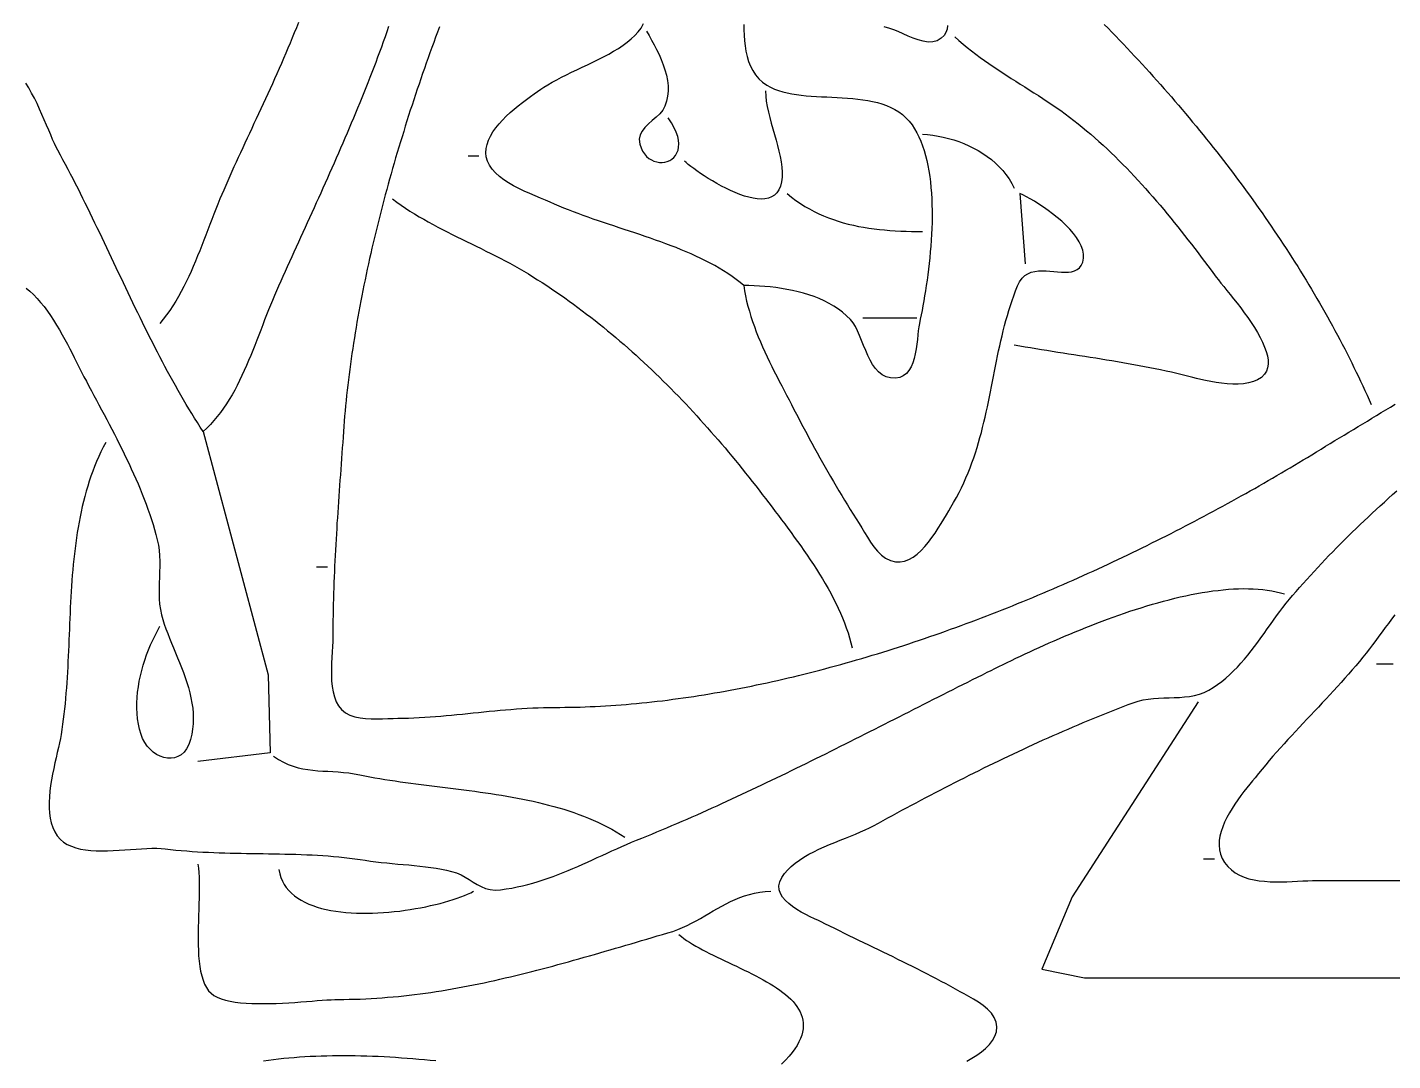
# Model space of a CAD drawing. Header units: millimetres. Extents: x 11 to 803, y 3 to 1113.
# Drawn here: x 406 to 658.5, y 717.6 to 908.7 of the extents above; entities that cross this region are included whole.
import ezdxf

# ---------------------------------------------------------------- set-up
doc = ezdxf.new("R2010")
doc.units = ezdxf.units.MM
doc.layers.add('0_0_0', color=3, linetype='Continuous')

msp = doc.modelspace()

# ---------------------------------------------------------------- linework, layer by layer
at = {"layer": '0_0_0'}
for points in [[(456.15, 909.55), (455.78, 908.59), (455.39, 907.64), (455.01, 906.69), (454.61, 905.74), (454.22, 904.79), (453.81, 903.85), (453.41, 902.9), (453, 901.96), (452.58, 901.02), (452.17, 900.08), (451.75, 899.15), (451.33, 898.21), (450.9, 897.28), (450.48, 896.35), (450.05, 895.43), (449.63, 894.51), (449.2, 893.59), (448.78, 892.67), (448.35, 891.76), (447.93, 890.85), (447.51, 889.94), (447.09, 889.04), (446.67, 888.14), (446.25, 887.25), (445.84, 886.36), (445.43, 885.48), (445.03, 884.6), (444.63, 883.72), (444.23, 882.85), (443.84, 881.99), (443.46, 881.13), (443.08, 880.28), (442.71, 879.43), (442.34, 878.58), (441.99, 877.75), (441.64, 876.92), (441.25, 875.99), (440.88, 875.05), (440.5, 874.1), (440.14, 873.15), (439.77, 872.19), (439.4, 871.22), (439.03, 870.25), (438.66, 869.28), (438.28, 868.31), (437.9, 867.34), (437.51, 866.38), (437.11, 865.41), (436.71, 864.46), (436.29, 863.51), (435.86, 862.56), (435.41, 861.63), (434.95, 860.71), (434.47, 859.8), (433.97, 858.91), (433.46, 858.03), (432.92, 857.16), (432.36, 856.32), (431.77, 855.5), (431.16, 854.7), (430.52, 853.92)], [(538.52, 860.92), (537.81, 861.5), (537.08, 862.06), (536.33, 862.61), (535.55, 863.13), (534.76, 863.64), (533.95, 864.13), (533.12, 864.6), (532.27, 865.06), (531.41, 865.51), (530.54, 865.94), (529.65, 866.36), (528.75, 866.76), (527.84, 867.16), (526.92, 867.54), (525.99, 867.92), (525.05, 868.28), (524.1, 868.64), (523.15, 868.99), (522.19, 869.33), (521.23, 869.67), (520.26, 870), (519.3, 870.33), (518.33, 870.66), (517.36, 870.98), (516.39, 871.3), (515.43, 871.61), (514.47, 871.93), (513.51, 872.25), (512.55, 872.57), (511.61, 872.89), (510.67, 873.21), (509.74, 873.54), (508.81, 873.87), (507.9, 874.21), (507, 874.55), (506.11, 874.9), (505.23, 875.25), (504.37, 875.62), (503.52, 875.99), (502.72, 876.34), (501.84, 876.71), (500.9, 877.09), (499.93, 877.5), (498.93, 877.93), (497.92, 878.38), (496.93, 878.85), (495.95, 879.36), (495.01, 879.9), (494.13, 880.48), (493.32, 881.09), (492.59, 881.74), (491.97, 882.44), (491.46, 883.18), (491.09, 883.94), (490.88, 884.71), (490.8, 885.48), (490.85, 886.25), (491.02, 887.02), (491.29, 887.8), (491.66, 888.56), (492.12, 889.32), (492.65, 890.06), (493.24, 890.79), (493.89, 891.51), (494.58, 892.21), (495.31, 892.88), (496.05, 893.53), (496.81, 894.16), (497.56, 894.76), (498.31, 895.32), (499.04, 895.85), (499.73, 896.34), (500.38, 896.8), (500.99, 897.21), (501.52, 897.57), (502.26, 898.05), (503.06, 898.52), (503.91, 898.98), (504.8, 899.44), (505.72, 899.9), (506.67, 900.35), (507.64, 900.81), (508.63, 901.27), (509.62, 901.73), (510.61, 902.21), (511.6, 902.69), (512.57, 903.19), (513.52, 903.7), (514.44, 904.22), (515.33, 904.77), (516.17, 905.33), (516.96, 905.92), (517.7, 906.53), (518.37, 907.17), (518.97, 907.83), (519.5, 908.53), (519.98, 909.39)], [(538.5, 909.18), (538.52, 908.19), (538.56, 907.19), (538.63, 906.19), (538.74, 905.21), (538.91, 904.23), (539.12, 903.28), (539.4, 902.37), (539.74, 901.49), (540.17, 900.66), (540.68, 899.88), (541.28, 899.16), (541.98, 898.51), (542.79, 897.94), (543.46, 897.57), (544.18, 897.25), (544.93, 896.97), (545.71, 896.73), (546.53, 896.53), (547.37, 896.36), (548.24, 896.22), (549.13, 896.11), (550.05, 896.02), (550.97, 895.95), (551.92, 895.89), (552.87, 895.83), (553.83, 895.79), (554.79, 895.74), (555.76, 895.7), (556.72, 895.64), (557.69, 895.58), (558.64, 895.5), (559.58, 895.4), (560.52, 895.28), (561.43, 895.13), (562.33, 894.95), (563.2, 894.74), (564.05, 894.49), (564.88, 894.19), (565.67, 893.85), (566.43, 893.46), (567.15, 893.01), (567.83, 892.51), (568.47, 891.94), (569.07, 891.31), (569.62, 890.6), (570.07, 889.91), (570.49, 889.17), (570.88, 888.4), (571.24, 887.59), (571.56, 886.75), (571.85, 885.88), (572.11, 884.97), (572.35, 884.04), (572.55, 883.08), (572.73, 882.1), (572.88, 881.1), (573.01, 880.08), (573.12, 879.04), (573.2, 877.99), (573.26, 876.93), (573.3, 875.85), (573.32, 874.77), (573.32, 873.68), (573.31, 872.58), (573.27, 871.49), (573.22, 870.39), (573.16, 869.3), (573.08, 868.21), (572.99, 867.13), (572.89, 866.06), (572.78, 865), (572.66, 863.95), (572.53, 862.92), (572.39, 861.9), (572.25, 860.91), (572.1, 859.94), (571.94, 858.99), (571.79, 858.06), (571.63, 857.17), (571.46, 856.3), (571.3, 855.47), (571.14, 854.68), (570.98, 853.92), (570.87, 853.29), (570.77, 852.57), (570.69, 851.78), (570.6, 850.95), (570.5, 850.07), (570.37, 849.19), (570.21, 848.31), (570.01, 847.45), (569.76, 846.64), (569.44, 845.9), (569.05, 845.23), (568.57, 844.67), (568, 844.23), (567.33, 843.93), (566.54, 843.8), (565.63, 843.84), (564.81, 844.05), (564.08, 844.42), (563.43, 844.94), (562.85, 845.57), (562.33, 846.31), (561.87, 847.12), (561.44, 848), (561.05, 848.91), (560.67, 849.84), (560.3, 850.77), (559.93, 851.67), (559.55, 852.53), (559.14, 853.33), (558.7, 854.04), (558.21, 854.65), (557.52, 855.34), (556.78, 855.98), (555.99, 856.57), (555.16, 857.11), (554.29, 857.61), (553.39, 858.07), (552.46, 858.49), (551.51, 858.86), (550.53, 859.2), (549.54, 859.51), (548.53, 859.77), (547.51, 860.01), (546.48, 860.21), (545.46, 860.39), (544.43, 860.54), (543.41, 860.66), (542.4, 860.75), (541.4, 860.82), (540.42, 860.87), (539.46, 860.9), (538.52, 860.92), (538.66, 859.96), (538.83, 859.01), (539.03, 858.05), (539.27, 857.1), (539.53, 856.15), (539.81, 855.21), (540.12, 854.26), (540.46, 853.32), (540.81, 852.38), (541.18, 851.45), (541.57, 850.52), (541.97, 849.59), (542.39, 848.67), (542.82, 847.75), (543.26, 846.84), (543.7, 845.93), (544.15, 845.03), (544.61, 844.14), (545.06, 843.25), (545.52, 842.37), (545.98, 841.49), (546.43, 840.63), (546.87, 839.77), (547.31, 838.92), (547.78, 838.01), (548.25, 837.11), (548.72, 836.21), (549.19, 835.31), (549.66, 834.42), (550.14, 833.53), (550.62, 832.64), (551.1, 831.75), (551.59, 830.86), (552.08, 829.98), (552.57, 829.09), (553.06, 828.21), (553.56, 827.34), (554.06, 826.46), (554.56, 825.58), (555.07, 824.71), (555.58, 823.84), (556.1, 822.97), (556.62, 822.1), (557.14, 821.23), (557.67, 820.37), (558.2, 819.5), (558.74, 818.64), (559.28, 817.78), (559.83, 816.92), (560.31, 816.13), (560.81, 815.27), (561.35, 814.38), (561.92, 813.48), (562.54, 812.61), (563.21, 811.8), (563.94, 811.08), (564.73, 810.5), (565.61, 810.07), (566.56, 809.84), (567.41, 809.82), (568.24, 809.97), (569.05, 810.28), (569.83, 810.71), (570.58, 811.27), (571.31, 811.92), (572, 812.66), (572.67, 813.45), (573.3, 814.3), (573.9, 815.16), (574.47, 816.04), (575.01, 816.9), (575.51, 817.74), (575.97, 818.54), (576.39, 819.27), (576.78, 819.92), (577.31, 820.82), (577.82, 821.72), (578.3, 822.63), (578.75, 823.54), (579.18, 824.46), (579.59, 825.38), (579.98, 826.3), (580.34, 827.22), (580.69, 828.15), (581.02, 829.08), (581.33, 830.01), (581.63, 830.94), (581.91, 831.88), (582.17, 832.81), (582.43, 833.75), (582.67, 834.69), (582.9, 835.63), (583.12, 836.57), (583.33, 837.52), (583.54, 838.46), (583.74, 839.4), (583.93, 840.35), (584.12, 841.29), (584.31, 842.24), (584.5, 843.18), (584.68, 844.12), (584.87, 845.07), (585.05, 846.01), (585.24, 846.95), (585.43, 847.89), (585.63, 848.83), (585.83, 849.77), (586.04, 850.71), (586.26, 851.64), (586.49, 852.57), (586.73, 853.5), (586.98, 854.43), (587.24, 855.36), (587.51, 856.28), (587.8, 857.2), (588.11, 858.12), (588.43, 859.04), (588.77, 859.95), (589.13, 860.86), (589.51, 861.63), (589.97, 862.26), (590.48, 862.75), (591.05, 863.11), (591.66, 863.37), (592.31, 863.54), (592.99, 863.63), (593.69, 863.66), (594.4, 863.65), (595.12, 863.6), (595.84, 863.53), (596.54, 863.47), (597.23, 863.41), (597.9, 863.38), (598.53, 863.4), (599.12, 863.47), (599.66, 863.62), (600.14, 863.86), (600.56, 864.19), (600.91, 864.65), (601.18, 865.24), (601.34, 865.96), (601.34, 866.7), (601.2, 867.46), (600.92, 868.23), (600.53, 869), (600.04, 869.78), (599.46, 870.55), (598.79, 871.32), (598.07, 872.07), (597.29, 872.8), (596.47, 873.51), (595.62, 874.18), (594.77, 874.82), (593.91, 875.43), (593.07, 875.98), (592.26, 876.49), (591.48, 876.94), (590.76, 877.33), (590.1, 877.66), (589.52, 877.92), (590.52, 864.92)], [(576.19, 908.99), (576.11, 908.34), (575.89, 907.73), (575.53, 907.17), (575.02, 906.65), (574.28, 906.19), (573.47, 905.97), (572.6, 905.94), (571.69, 906.07), (570.75, 906.32), (569.81, 906.66), (568.87, 907.05), (567.96, 907.47), (567.08, 907.86), (566.27, 908.2), (565.52, 908.46), (564.44, 908.77)], [(605.17, 909.21), (605.88, 908.49), (606.58, 907.76), (607.29, 907.03), (607.99, 906.3), (608.69, 905.56), (609.39, 904.83), (610.09, 904.09), (610.78, 903.34), (611.47, 902.6), (612.16, 901.85), (612.84, 901.1), (613.53, 900.35), (614.21, 899.59), (614.88, 898.84), (615.56, 898.08), (616.23, 897.31), (616.9, 896.55), (617.57, 895.78), (618.23, 895.02), (618.89, 894.24), (619.55, 893.47), (620.2, 892.7), (620.85, 891.92), (621.5, 891.14), (622.15, 890.36), (622.79, 889.58), (623.43, 888.79), (624.06, 888), (624.7, 887.21), (625.33, 886.42), (625.95, 885.63), (626.57, 884.84), (627.19, 884.04), (627.81, 883.24), (628.42, 882.44), (629.03, 881.64), (629.63, 880.83), (630.24, 880.03), (630.83, 879.22), (631.43, 878.41), (632.02, 877.6), (632.61, 876.79), (633.19, 875.97), (633.77, 875.16), (634.34, 874.34), (634.91, 873.52), (635.48, 872.7), (636.04, 871.88), (636.6, 871.06), (637.16, 870.23), (637.71, 869.4), (638.26, 868.58), (638.8, 867.75), (639.34, 866.92), (639.87, 866.09), (640.4, 865.25), (640.93, 864.42), (641.45, 863.58), (641.97, 862.75), (642.48, 861.91), (642.99, 861.07), (643.49, 860.23), (643.99, 859.39), (644.49, 858.54), (644.98, 857.7), (645.46, 856.86), (645.95, 856.01), (646.42, 855.16), (646.89, 854.32), (647.36, 853.47), (647.82, 852.62), (648.28, 851.77), (648.73, 850.92), (649.18, 850.06), (649.62, 849.21), (650.06, 848.36), (650.49, 847.5), (650.92, 846.65), (651.34, 845.79), (651.75, 844.93), (652.17, 844.07), (652.57, 843.22), (652.97, 842.36), (653.37, 841.5), (653.76, 840.64), (654.14, 839.78), (654.52, 838.92)], [(472.83, 908.79), (472.5, 907.84), (472.17, 906.9), (471.83, 905.95), (471.49, 905.01), (471.14, 904.06), (470.79, 903.12), (470.44, 902.18), (470.08, 901.24), (469.72, 900.3), (469.35, 899.36), (468.98, 898.42), (468.61, 897.48), (468.24, 896.55), (467.86, 895.61), (467.48, 894.68), (467.09, 893.74), (466.71, 892.81), (466.32, 891.88), (465.93, 890.95), (465.53, 890.02), (465.14, 889.09), (464.74, 888.16), (464.34, 887.23), (463.94, 886.31), (463.54, 885.38), (463.13, 884.46), (462.73, 883.53), (462.32, 882.61), (461.91, 881.69), (461.5, 880.77), (461.09, 879.85), (460.68, 878.93), (460.27, 878.02), (459.85, 877.1), (459.44, 876.19), (459.03, 875.27), (458.61, 874.36), (458.2, 873.45), (457.79, 872.54), (457.37, 871.63), (456.96, 870.72), (456.55, 869.81), (456.14, 868.91), (455.72, 868), (455.31, 867.1), (454.9, 866.2), (454.5, 865.3), (454.09, 864.4), (453.68, 863.5), (453.28, 862.6), (452.87, 861.7), (452.47, 860.81), (452.07, 859.92), (451.7, 859.06), (451.33, 858.18), (450.97, 857.3), (450.61, 856.4), (450.25, 855.48), (449.89, 854.56), (449.54, 853.63), (449.18, 852.69), (448.82, 851.75), (448.46, 850.81), (448.09, 849.86), (447.72, 848.92), (447.33, 847.98), (446.94, 847.04), (446.54, 846.11), (446.13, 845.18), (445.71, 844.26), (445.27, 843.36), (444.82, 842.46), (444.36, 841.58), (443.87, 840.72), (443.37, 839.87), (442.84, 839.04), (442.3, 838.23), (441.73, 837.45), (441.14, 836.69), (440.53, 835.95), (439.89, 835.24), (439.22, 834.56), (438.52, 833.92), (437.99, 834.74), (437.46, 835.57), (436.93, 836.41), (436.41, 837.25), (435.9, 838.1), (435.39, 838.95), (434.88, 839.81), (434.38, 840.67), (433.88, 841.54), (433.39, 842.41), (432.9, 843.29), (432.42, 844.17), (431.94, 845.05), (431.47, 845.94), (430.99, 846.83), (430.52, 847.72), (430.06, 848.62), (429.6, 849.52), (429.14, 850.42), (428.68, 851.33), (428.22, 852.24), (427.77, 853.15), (427.32, 854.06), (426.87, 854.98), (426.43, 855.89), (425.98, 856.81), (425.54, 857.73), (425.1, 858.65), (424.66, 859.57), (424.22, 860.49), (423.78, 861.42), (423.34, 862.34), (422.9, 863.26), (422.47, 864.19), (422.03, 865.11), (421.59, 866.03), (421.16, 866.96), (420.72, 867.88), (420.28, 868.8), (419.84, 869.72), (419.4, 870.64), (418.96, 871.56), (418.52, 872.47), (418.08, 873.39), (417.64, 874.3), (417.19, 875.21), (416.74, 876.12), (416.29, 877.03), (415.84, 877.93), (415.39, 878.83), (414.93, 879.73), (414.47, 880.62), (414.01, 881.51), (413.55, 882.4), (413.08, 883.29), (412.61, 884.17), (412.13, 885.04), (411.65, 885.92), (411.36, 886.49), (411.04, 887.16), (410.7, 887.92), (410.35, 888.75), (409.97, 889.63), (409.58, 890.57), (409.16, 891.55), (408.73, 892.54), (408.28, 893.55), (407.81, 894.56), (407.32, 895.55), (406.82, 896.51), (406.3, 897.44), (405.76, 898.32)], [(482.21, 908.75), (481.86, 907.79), (481.51, 906.84), (481.16, 905.88), (480.81, 904.92), (480.47, 903.96), (480.12, 903), (479.78, 902.03), (479.45, 901.07), (479.11, 900.1), (478.78, 899.14), (478.45, 898.17), (478.12, 897.2), (477.8, 896.23), (477.48, 895.26), (477.16, 894.29), (476.84, 893.32), (476.53, 892.34), (476.22, 891.37), (475.91, 890.39), (475.61, 889.42), (475.31, 888.44), (475.01, 887.46), (474.71, 886.49), (474.42, 885.51), (474.13, 884.53), (473.85, 883.55), (473.57, 882.57), (473.29, 881.59), (473.01, 880.61), (472.74, 879.63), (472.47, 878.65), (472.2, 877.67), (471.94, 876.69), (471.68, 875.7), (471.43, 874.72), (471.18, 873.74), (470.93, 872.76), (470.69, 871.78), (470.45, 870.8), (470.21, 869.81), (469.98, 868.83), (469.75, 867.85), (469.52, 866.87), (469.3, 865.89), (469.09, 864.91), (468.87, 863.93), (468.66, 862.95), (468.46, 861.97), (468.26, 860.99), (468.06, 860.01), (467.87, 859.03), (467.68, 858.06), (467.5, 857.08), (467.32, 856.1), (467.14, 855.13), (466.97, 854.15), (466.81, 853.18), (466.64, 852.2), (466.49, 851.23), (466.33, 850.26), (466.18, 849.29), (466.04, 848.32), (465.9, 847.35), (465.77, 846.38), (465.64, 845.42), (465.51, 844.45), (465.39, 843.49), (465.28, 842.52), (465.17, 841.56), (465.06, 840.6), (464.96, 839.64), (464.87, 838.68), (464.78, 837.73), (464.69, 836.77), (464.61, 835.82), (464.54, 834.87), (464.47, 833.92), (464.4, 832.91), (464.33, 831.91), (464.26, 830.91), (464.18, 829.91), (464.11, 828.91), (464.04, 827.91), (463.97, 826.92), (463.9, 825.92), (463.82, 824.93), (463.75, 823.93), (463.68, 822.94), (463.61, 821.95), (463.55, 820.95), (463.48, 819.96), (463.41, 818.97), (463.35, 817.98), (463.28, 816.98), (463.22, 815.99), (463.16, 815), (463.1, 814), (463.05, 813.01), (462.99, 812.01), (462.94, 811.02), (462.89, 810.02), (462.84, 809.02), (462.8, 808.03), (462.76, 807.03), (462.72, 806.02), (462.69, 805.02), (462.65, 804.02), (462.62, 803.01), (462.6, 802), (462.58, 800.99), (462.56, 799.98), (462.54, 798.97), (462.53, 797.95), (462.53, 796.94), (462.52, 795.92), (462.51, 795.08), (462.46, 794.16), (462.4, 793.18), (462.34, 792.15), (462.28, 791.08), (462.25, 790), (462.25, 788.91), (462.29, 787.84), (462.39, 786.79), (462.55, 785.79), (462.8, 784.84), (463.13, 783.97), (463.57, 783.19), (464.13, 782.52), (464.84, 781.94), (465.66, 781.5), (466.57, 781.18), (467.54, 780.97), (468.55, 780.84), (469.6, 780.78), (470.64, 780.78), (471.68, 780.81), (472.69, 780.85), (473.64, 780.89), (474.52, 780.92), (475.52, 780.93), (476.52, 780.95), (477.51, 780.99), (478.5, 781.04), (479.5, 781.1), (480.49, 781.16), (481.49, 781.23), (482.48, 781.32), (483.47, 781.4), (484.47, 781.49), (485.46, 781.59), (486.46, 781.69), (487.45, 781.79), (488.45, 781.89), (489.45, 781.99), (490.44, 782.09), (491.44, 782.19), (492.44, 782.29), (493.44, 782.38), (494.44, 782.47), (495.44, 782.55), (496.45, 782.63), (497.45, 782.7), (498.46, 782.76), (499.47, 782.81), (500.48, 782.86), (501.49, 782.89), (502.51, 782.91), (503.52, 782.92), (504.46, 782.92), (505.4, 782.93), (506.33, 782.94), (507.27, 782.96), (508.22, 782.99), (509.16, 783.02), (510.1, 783.06), (511.05, 783.1), (511.99, 783.15), (512.94, 783.21), (513.89, 783.27), (514.84, 783.33), (515.8, 783.4), (516.75, 783.48), (517.7, 783.56), (518.66, 783.65), (519.62, 783.74), (520.57, 783.84), (521.53, 783.94), (522.49, 784.05), (523.45, 784.16), (524.41, 784.28), (525.38, 784.41), (526.34, 784.54), (527.3, 784.67), (528.27, 784.81), (529.24, 784.95), (530.2, 785.1), (531.17, 785.26), (532.14, 785.42), (533.11, 785.58), (534.07, 785.75), (535.04, 785.92), (536.01, 786.1), (536.98, 786.28), (537.96, 786.47), (538.93, 786.66), (539.9, 786.86), (540.87, 787.06), (541.84, 787.26), (542.82, 787.47), (543.79, 787.69), (544.76, 787.91), (545.73, 788.13), (546.71, 788.36), (547.68, 788.59), (548.65, 788.83), (549.63, 789.07), (550.6, 789.31), (551.58, 789.56), (552.55, 789.81), (553.52, 790.07), (554.49, 790.33), (555.47, 790.59), (556.44, 790.86), (557.41, 791.13), (558.38, 791.41), (559.36, 791.69), (560.33, 791.98), (561.3, 792.26), (562.27, 792.56), (563.24, 792.85), (564.21, 793.15), (565.18, 793.45), (566.15, 793.76), (567.12, 794.07), (568.08, 794.38), (569.05, 794.7), (570.02, 795.02), (570.98, 795.34), (571.94, 795.67), (572.91, 796), (573.87, 796.34), (574.83, 796.67), (575.79, 797.01), (576.75, 797.36), (577.71, 797.7), (578.67, 798.05), (579.63, 798.41), (580.58, 798.76), (581.54, 799.12), (582.49, 799.48), (583.44, 799.85), (584.4, 800.22), (585.35, 800.59), (586.29, 800.96), (587.24, 801.34), (588.19, 801.72), (589.13, 802.1), (590.08, 802.48), (591.02, 802.87), (591.96, 803.26), (592.9, 803.65), (593.83, 804.05), (594.77, 804.45), (595.7, 804.85), (596.63, 805.25), (597.57, 805.65), (598.49, 806.06), (599.42, 806.47), (600.35, 806.88), (601.27, 807.3), (602.19, 807.71), (603.11, 808.13), (604.03, 808.55), (604.94, 808.98), (605.86, 809.4), (606.77, 809.83), (607.68, 810.26), (608.58, 810.69), (609.49, 811.12), (610.39, 811.56), (611.29, 812), (612.19, 812.43), (613.09, 812.87), (613.98, 813.32), (614.87, 813.76), (615.76, 814.21), (616.65, 814.65), (617.53, 815.1), (618.41, 815.55), (619.29, 816.01), (620.17, 816.46), (621.04, 816.91), (621.91, 817.37), (622.78, 817.83), (623.65, 818.29), (624.51, 818.75), (625.37, 819.21), (626.23, 819.67), (627.08, 820.14), (627.94, 820.6), (628.78, 821.07), (629.63, 821.54), (630.47, 822.01), (631.31, 822.48), (632.15, 822.95), (632.98, 823.42), (633.81, 823.89), (634.64, 824.37), (635.47, 824.84), (636.29, 825.32), (637.1, 825.79), (637.92, 826.27), (638.73, 826.75), (639.54, 827.22), (640.34, 827.7), (641.14, 828.18), (641.94, 828.66), (642.73, 829.14), (643.52, 829.63), (644.38, 830.15), (645.24, 830.67), (646.1, 831.19), (646.96, 831.72), (647.81, 832.24), (648.67, 832.76), (649.53, 833.28), (650.39, 833.8), (651.24, 834.31), (652.1, 834.83), (652.96, 835.35), (653.81, 835.87), (654.67, 836.39), (655.53, 836.9), (656.39, 837.42), (657.24, 837.94), (658.1, 838.45), (658.96, 838.97)], [(520.52, 907.92), (520.99, 907.13), (521.46, 906.31), (521.93, 905.45), (522.39, 904.56), (522.83, 903.65), (523.24, 902.71), (523.61, 901.75), (523.93, 900.78), (524.19, 899.81), (524.38, 898.83), (524.49, 897.85), (524.51, 896.88), (524.42, 895.92), (524.23, 894.98), (523.92, 894.06), (523.51, 893.33), (522.95, 892.66), (522.29, 892.03), (521.58, 891.41), (520.88, 890.79), (520.23, 890.16), (519.7, 889.48), (519.32, 888.75), (519.17, 887.95), (519.28, 887.05), (519.51, 886.37), (519.8, 885.77), (520.14, 885.24), (520.54, 884.8), (520.97, 884.43), (521.42, 884.13), (521.9, 883.91), (522.4, 883.76), (522.9, 883.68), (523.4, 883.67), (523.89, 883.73), (524.35, 883.85), (524.8, 884.04), (525.21, 884.29), (525.57, 884.61), (525.89, 884.99), (526.15, 885.43), (526.34, 885.93), (526.46, 886.49), (526.49, 887.1), (526.44, 887.77), (526.28, 888.5), (526.02, 889.27), (525.65, 890.1), (525.15, 890.99), (524.52, 891.92)], [(577.52, 906.92), (578.28, 906.23), (579.05, 905.57), (579.82, 904.93), (580.61, 904.31), (581.4, 903.7), (582.2, 903.1), (583.01, 902.52), (583.82, 901.95), (584.64, 901.39), (585.46, 900.84), (586.29, 900.29), (587.12, 899.75), (587.95, 899.22), (588.79, 898.69), (589.62, 898.16), (590.46, 897.63), (591.3, 897.1), (592.13, 896.57), (592.97, 896.04), (593.8, 895.5), (594.63, 894.95), (595.46, 894.4), (596.28, 893.83), (597.1, 893.26), (597.92, 892.67), (598.72, 892.07), (599.52, 891.46), (600.32, 890.83), (601.1, 890.2), (601.88, 889.55), (602.66, 888.89), (603.42, 888.23), (604.18, 887.55), (604.93, 886.87), (605.68, 886.17), (606.42, 885.47), (607.15, 884.76), (607.88, 884.05), (608.6, 883.32), (609.31, 882.59), (610.02, 881.86), (610.72, 881.11), (611.42, 880.36), (612.11, 879.61), (612.8, 878.85), (613.48, 878.08), (614.16, 877.31), (614.83, 876.53), (615.49, 875.75), (616.15, 874.97), (616.81, 874.18), (617.46, 873.39), (618.1, 872.59), (618.75, 871.8), (619.38, 871), (620.01, 870.19), (620.64, 869.39), (621.27, 868.58), (621.89, 867.77), (622.5, 866.97), (623.11, 866.16), (623.72, 865.35), (624.33, 864.54), (624.93, 863.73), (625.52, 862.92), (625.86, 862.47), (626.27, 861.95), (626.74, 861.37), (627.27, 860.72), (627.84, 860.02), (628.45, 859.27), (629.09, 858.47), (629.74, 857.64), (630.4, 856.78), (631.05, 855.89), (631.7, 854.99), (632.32, 854.07), (632.92, 853.16), (633.47, 852.24), (633.98, 851.33), (634.43, 850.43), (634.81, 849.55), (635.11, 848.71), (635.33, 847.89), (635.45, 847.11), (635.47, 846.38), (635.37, 845.7), (635.15, 845.08), (634.79, 844.52), (634.21, 843.94), (633.52, 843.49), (632.73, 843.15), (631.86, 842.9), (630.93, 842.75), (629.95, 842.68), (628.93, 842.68), (627.9, 842.73), (626.87, 842.84), (625.85, 842.98), (624.86, 843.15), (623.91, 843.34), (623.03, 843.54), (622.23, 843.73), (621.52, 843.92), (620.54, 844.17), (619.55, 844.41), (618.56, 844.65), (617.57, 844.88), (616.58, 845.1), (615.59, 845.31), (614.59, 845.52), (613.59, 845.72), (612.6, 845.91), (611.6, 846.1), (610.6, 846.28), (609.6, 846.46), (608.6, 846.63), (607.59, 846.8), (606.59, 846.97), (605.59, 847.14), (604.58, 847.3), (603.58, 847.46), (602.58, 847.61), (601.57, 847.77), (600.57, 847.93), (599.56, 848.08), (598.56, 848.24), (597.55, 848.4), (596.55, 848.56), (595.54, 848.72), (594.54, 848.88), (593.53, 849.04), (592.53, 849.21), (591.53, 849.38), (590.53, 849.55), (589.52, 849.73), (588.52, 849.92)], [(542.52, 896.92), (542.56, 895.96), (542.67, 894.99), (542.84, 893.99), (543.05, 892.98), (543.3, 891.96), (543.58, 890.92), (543.87, 889.89), (544.18, 888.85), (544.47, 887.81), (544.75, 886.78), (545.01, 885.76), (545.23, 884.75), (545.41, 883.76), (545.53, 882.8), (545.59, 881.85), (545.57, 880.94), (545.46, 880.06), (545.27, 879.27), (544.98, 878.6), (544.61, 878.06), (544.16, 877.63), (543.64, 877.3), (543.06, 877.08), (542.42, 876.95), (541.73, 876.91), (541, 876.95), (540.23, 877.06), (539.43, 877.23), (538.61, 877.47), (537.76, 877.76), (536.91, 878.1), (536.06, 878.48), (535.2, 878.89), (534.36, 879.32), (533.53, 879.78), (532.72, 880.25), (531.94, 880.72), (531.2, 881.2), (530.49, 881.66), (529.84, 882.11), (529.24, 882.54), (528.7, 882.94), (528.23, 883.31), (527.84, 883.64), (527.52, 883.92)], [(571.52, 888.92), (572.49, 888.83), (573.46, 888.71), (574.44, 888.55), (575.4, 888.35), (576.37, 888.12), (577.32, 887.84), (578.27, 887.52), (579.19, 887.17), (580.1, 886.77), (580.99, 886.33), (581.86, 885.86), (582.7, 885.34), (583.51, 884.79), (584.28, 884.2), (585.02, 883.56), (585.72, 882.89), (586.38, 882.17), (586.99, 881.42), (587.55, 880.62), (588.07, 879.79), (588.52, 878.92)], [(487.52, 884.92), (489.52, 884.92)], [(473.52, 876.92), (474.32, 876.33), (475.13, 875.77), (475.95, 875.22), (476.77, 874.68), (477.61, 874.16), (478.46, 873.65), (479.31, 873.16), (480.17, 872.67), (481.04, 872.2), (481.91, 871.73), (482.79, 871.27), (483.67, 870.82), (484.56, 870.37), (485.45, 869.93), (486.34, 869.49), (487.23, 869.05), (488.13, 868.62), (489.02, 868.18), (489.92, 867.74), (490.81, 867.3), (491.7, 866.86), (492.59, 866.41), (493.48, 865.96), (494.36, 865.5), (495.23, 865.03), (496.11, 864.56), (496.97, 864.07), (497.83, 863.58), (498.68, 863.07), (499.52, 862.55), (500.38, 862), (501.23, 861.45), (502.08, 860.9), (502.92, 860.33), (503.75, 859.77), (504.58, 859.2), (505.4, 858.62), (506.22, 858.03), (507.03, 857.45), (507.83, 856.85), (508.63, 856.25), (509.43, 855.65), (510.22, 855.04), (511, 854.43), (511.78, 853.81), (512.56, 853.19), (513.33, 852.56), (514.09, 851.92), (514.85, 851.28), (515.61, 850.64), (516.36, 849.99), (517.1, 849.34), (517.84, 848.68), (518.58, 848.02), (519.31, 847.36), (520.04, 846.68), (520.76, 846.01), (521.48, 845.33), (522.2, 844.64), (522.91, 843.96), (523.61, 843.26), (524.31, 842.57), (525.01, 841.87), (525.71, 841.16), (526.4, 840.45), (527.08, 839.74), (527.76, 839.02), (528.44, 838.3), (529.12, 837.57), (529.79, 836.84), (530.46, 836.11), (531.12, 835.37), (531.78, 834.63), (532.44, 833.89), (533.09, 833.14), (533.74, 832.39), (534.39, 831.63), (535.03, 830.88), (535.68, 830.11), (536.31, 829.35), (536.95, 828.58), (537.58, 827.81), (538.21, 827.03), (538.84, 826.25), (539.46, 825.47), (540.08, 824.69), (540.7, 823.9), (541.32, 823.11), (541.93, 822.31), (542.54, 821.52), (543.15, 820.72), (543.76, 819.92), (544.32, 819.16), (544.9, 818.4), (545.48, 817.62), (546.07, 816.84), (546.66, 816.04), (547.26, 815.24), (547.85, 814.42), (548.45, 813.59), (549.04, 812.76), (549.63, 811.91), (550.22, 811.06), (550.8, 810.2), (551.38, 809.34), (551.94, 808.46), (552.49, 807.58), (553.04, 806.7), (553.56, 805.81), (554.08, 804.91), (554.57, 804.01), (555.05, 803.11), (555.51, 802.2), (555.95, 801.28), (556.37, 800.37), (556.76, 799.45), (557.13, 798.53), (557.46, 797.61), (557.78, 796.69), (558.06, 795.76), (558.31, 794.84), (558.52, 793.92)], [(546.52, 877.92), (547.32, 877.27), (548.14, 876.66), (548.96, 876.09), (549.8, 875.56), (550.65, 875.07), (551.52, 874.61), (552.39, 874.18), (553.27, 873.79), (554.17, 873.43), (555.07, 873.1), (555.98, 872.8), (556.9, 872.52), (557.83, 872.28), (558.77, 872.05), (559.72, 871.86), (560.67, 871.68), (561.63, 871.53), (562.6, 871.4), (563.57, 871.28), (564.55, 871.19), (565.54, 871.11), (566.52, 871.04), (567.52, 870.99), (568.51, 870.96), (569.51, 870.93), (570.52, 870.92), (571.52, 870.92)], [(405.81, 860.43), (406.5, 859.86), (407.18, 859.23), (407.84, 858.54), (408.48, 857.8), (409.11, 857.02), (409.72, 856.2), (410.31, 855.35), (410.88, 854.49), (411.43, 853.6), (411.96, 852.71), (412.47, 851.82), (412.95, 850.94), (413.42, 850.06), (413.86, 849.21), (414.29, 848.39), (414.68, 847.6), (415.06, 846.85), (415.41, 846.15), (415.74, 845.5), (416.04, 844.92), (416.49, 844.06), (416.94, 843.21), (417.4, 842.34), (417.86, 841.47), (418.33, 840.6), (418.8, 839.72), (419.27, 838.84), (419.75, 837.95), (420.22, 837.06), (420.69, 836.17), (421.17, 835.27), (421.64, 834.36), (422.11, 833.46), (422.57, 832.55), (423.03, 831.63), (423.49, 830.72), (423.94, 829.8), (424.38, 828.88), (424.82, 827.95), (425.25, 827.03), (425.68, 826.1), (426.09, 825.17), (426.49, 824.23), (426.88, 823.3), (427.26, 822.37), (427.63, 821.43), (427.99, 820.49), (428.33, 819.55), (428.66, 818.61), (428.97, 817.67), (429.27, 816.74), (429.54, 815.8), (429.81, 814.86), (430.05, 813.92), (430.25, 812.94), (430.39, 811.96), (430.46, 810.97), (430.5, 809.97), (430.49, 808.97), (430.47, 807.97), (430.43, 806.96), (430.39, 805.96), (430.37, 804.96), (430.37, 803.96), (430.4, 802.97), (430.48, 801.99), (430.63, 801.01), (430.84, 800.04), (431.08, 799.19), (431.35, 798.32), (431.65, 797.45), (431.98, 796.57), (432.32, 795.69), (432.68, 794.8), (433.05, 793.91), (433.43, 793.01), (433.8, 792.1), (434.17, 791.19), (434.54, 790.28), (434.89, 789.36), (435.22, 788.43), (435.53, 787.5), (435.81, 786.57), (436.07, 785.63), (436.28, 784.68), (436.46, 783.73), (436.6, 782.78), (436.68, 781.82), (436.71, 780.86), (436.68, 779.89), (436.59, 778.92), (436.44, 777.95), (436.21, 776.97), (435.88, 776.04), (435.48, 775.27), (435, 774.64), (434.46, 774.16), (433.87, 773.81), (433.24, 773.59), (432.59, 773.5), (431.92, 773.52), (431.24, 773.66), (430.57, 773.9), (429.92, 774.23), (429.3, 774.66), (428.72, 775.17), (428.19, 775.76), (427.73, 776.42), (427.34, 777.15), (427.04, 777.93), (426.78, 778.87), (426.57, 779.82), (426.42, 780.79), (426.33, 781.77), (426.28, 782.75), (426.28, 783.75), (426.33, 784.74), (426.42, 785.74), (426.55, 786.74), (426.72, 787.74), (426.93, 788.74), (427.17, 789.72), (427.45, 790.7), (427.75, 791.66), (428.08, 792.62), (428.44, 793.55), (428.82, 794.47), (429.22, 795.37), (429.64, 796.24), (430.08, 797.09), (430.52, 797.92)], [(560.52, 854.92), (570.52, 854.92)], [(438.52, 833.92), (450.57, 788.92), (450.92, 774.52), (437.52, 772.92)], [(420.52, 831.92), (420.07, 831.04), (419.64, 830.16), (419.23, 829.28), (418.84, 828.38), (418.47, 827.48), (418.12, 826.57), (417.79, 825.65), (417.47, 824.73), (417.18, 823.81), (416.9, 822.87), (416.64, 821.93), (416.4, 820.99), (416.17, 820.04), (415.96, 819.09), (415.76, 818.13), (415.58, 817.17), (415.41, 816.2), (415.25, 815.23), (415.1, 814.25), (414.96, 813.28), (414.84, 812.29), (414.72, 811.31), (414.61, 810.33), (414.51, 809.34), (414.42, 808.35), (414.34, 807.35), (414.27, 806.36), (414.2, 805.36), (414.13, 804.37), (414.07, 803.37), (414.02, 802.37), (413.97, 801.37), (413.92, 800.37), (413.88, 799.38), (413.83, 798.38), (413.79, 797.38), (413.75, 796.38), (413.71, 795.39), (413.67, 794.39), (413.62, 793.4), (413.58, 792.41), (413.53, 791.42), (413.48, 790.43), (413.43, 789.45), (413.37, 788.46), (413.31, 787.48), (413.24, 786.51), (413.16, 785.54), (413.08, 784.57), (412.99, 783.6), (412.89, 782.64), (412.79, 781.69), (412.67, 780.74), (412.55, 779.79), (412.41, 778.85), (412.26, 777.92), (412.13, 777.17), (411.96, 776.35), (411.77, 775.49), (411.56, 774.58), (411.34, 773.62), (411.12, 772.64), (410.9, 771.62), (410.69, 770.59), (410.49, 769.55), (410.33, 768.49), (410.19, 767.44), (410.09, 766.4), (410.04, 765.37), (410.04, 764.37), (410.11, 763.39), (410.23, 762.45), (410.44, 761.55), (410.72, 760.7), (411.09, 759.91), (411.56, 759.18), (412.13, 758.52), (412.73, 758.01), (413.41, 757.58), (414.17, 757.23), (414.99, 756.95), (415.86, 756.73), (416.79, 756.58), (417.77, 756.47), (418.77, 756.41), (419.8, 756.39), (420.86, 756.4), (421.92, 756.44), (422.99, 756.5), (424.06, 756.57), (425.11, 756.64), (426.15, 756.72), (427.15, 756.78), (428.13, 756.83), (429.06, 756.87), (429.94, 756.87), (430.76, 756.84), (431.52, 756.78), (432.51, 756.66), (433.5, 756.55), (434.49, 756.46), (435.49, 756.38), (436.48, 756.3), (437.48, 756.24), (438.49, 756.18), (439.49, 756.13), (440.5, 756.09), (441.51, 756.05), (442.52, 756.02), (443.53, 755.99), (444.54, 755.97), (445.55, 755.95), (446.56, 755.93), (447.58, 755.92), (448.59, 755.9), (449.6, 755.89), (450.62, 755.87), (451.63, 755.85), (452.64, 755.83), (453.65, 755.81), (454.66, 755.79), (455.67, 755.76), (456.67, 755.72), (457.68, 755.68), (458.68, 755.64), (459.68, 755.58), (460.67, 755.52), (461.67, 755.45), (462.66, 755.37), (463.65, 755.28), (464.63, 755.18), (465.61, 755.07), (466.59, 754.94), (467.56, 754.81), (468.52, 754.66), (469.49, 754.51), (470.47, 754.38), (471.46, 754.26), (472.47, 754.16), (473.49, 754.06), (474.51, 753.96), (475.53, 753.87), (476.56, 753.78), (477.58, 753.68), (478.6, 753.57), (479.62, 753.45), (480.62, 753.32), (481.61, 753.18), (482.58, 753.01), (483.54, 752.82), (484.47, 752.6), (485.38, 752.32), (486.22, 751.95), (487, 751.52), (487.75, 751.07), (488.47, 750.61), (489.21, 750.17), (489.96, 749.78), (490.75, 749.46), (491.6, 749.24), (492.52, 749.14), (493.54, 749.19), (494.57, 749.34), (495.59, 749.51), (496.59, 749.71), (497.58, 749.93), (498.55, 750.17), (499.51, 750.43), (500.47, 750.72), (501.41, 751.02), (502.35, 751.34), (503.27, 751.67), (504.19, 752.02), (505.11, 752.38), (506.02, 752.75), (506.92, 753.14), (507.82, 753.53), (508.72, 753.92), (509.62, 754.33), (510.52, 754.73), (511.41, 755.14), (512.31, 755.55), (513.21, 755.97), (514.11, 756.38), (515.02, 756.78), (515.93, 757.18), (516.84, 757.58), (517.76, 757.97), (518.69, 758.35), (519.63, 758.73), (520.56, 759.11), (521.5, 759.49), (522.43, 759.88), (523.36, 760.27), (524.29, 760.66), (525.22, 761.06), (526.15, 761.46), (527.08, 761.86), (528.01, 762.26), (528.93, 762.67), (529.86, 763.08), (530.78, 763.49), (531.71, 763.9), (532.63, 764.32), (533.55, 764.73), (534.47, 765.15), (535.39, 765.57), (536.31, 766), (537.23, 766.42), (538.15, 766.85), (539.07, 767.28), (539.98, 767.71), (540.9, 768.14), (541.82, 768.58), (542.73, 769.02), (543.65, 769.45), (544.56, 769.89), (545.47, 770.33), (546.38, 770.78), (547.3, 771.22), (548.21, 771.66), (549.12, 772.11), (550.03, 772.56), (550.94, 773.01), (551.85, 773.46), (552.76, 773.91), (553.67, 774.36), (554.57, 774.81), (555.48, 775.26), (556.39, 775.72), (557.3, 776.17), (558.2, 776.63), (559.11, 777.08), (560.02, 777.54), (560.92, 778), (561.83, 778.45), (562.73, 778.91), (563.64, 779.37), (564.54, 779.83), (565.45, 780.29), (566.35, 780.74), (567.25, 781.2), (568.16, 781.66), (569.06, 782.12), (569.97, 782.58), (570.87, 783.04), (571.77, 783.5), (572.68, 783.96), (573.58, 784.41), (574.49, 784.87), (575.39, 785.33), (576.29, 785.79), (577.2, 786.24), (578.1, 786.7), (579, 787.15), (579.91, 787.61), (580.81, 788.06), (581.72, 788.51), (582.62, 788.96), (583.52, 789.42), (584.22, 789.76), (584.94, 790.12), (585.68, 790.48), (586.44, 790.85), (587.22, 791.23), (588.01, 791.61), (588.83, 792), (589.66, 792.4), (590.51, 792.79), (591.38, 793.2), (592.26, 793.6), (593.15, 794.01), (594.06, 794.42), (594.99, 794.83), (595.92, 795.24), (596.87, 795.65), (597.82, 796.06), (598.79, 796.47), (599.77, 796.88), (600.76, 797.28), (601.75, 797.68), (602.75, 798.08), (603.76, 798.47), (604.78, 798.86), (605.79, 799.24), (606.82, 799.61), (607.85, 799.97), (608.88, 800.33), (609.91, 800.68), (610.95, 801.02), (611.98, 801.35), (613.02, 801.67), (614.06, 801.98), (615.09, 802.28), (616.13, 802.56), (617.16, 802.83), (618.18, 803.09), (619.21, 803.33), (620.23, 803.55), (621.24, 803.77), (622.25, 803.96), (623.25, 804.14), (624.24, 804.3), (625.23, 804.44), (626.2, 804.56), (627.17, 804.67), (628.12, 804.75), (629.07, 804.81), (630, 804.85), (630.92, 804.87), (631.83, 804.86), (632.72, 804.83), (633.6, 804.78), (634.46, 804.7), (635.31, 804.6), (636.14, 804.47), (636.95, 804.31), (637.75, 804.13), (638.52, 803.92)], [(579.73, 717.53), (580.66, 718.05), (581.57, 718.62), (582.43, 719.22), (583.21, 719.87), (583.91, 720.56), (584.49, 721.31), (584.94, 722.1), (585.22, 722.94), (585.32, 723.84), (585.19, 724.74), (584.83, 725.59), (584.28, 726.38), (583.58, 727.11), (582.78, 727.78), (581.9, 728.39), (581, 728.96), (580.11, 729.47), (579.27, 729.93), (578.52, 730.34), (577.65, 730.82), (576.78, 731.3), (575.9, 731.78), (575.02, 732.25), (574.14, 732.72), (573.25, 733.18), (572.37, 733.64), (571.48, 734.09), (570.58, 734.55), (569.69, 735), (568.79, 735.44), (567.9, 735.89), (567, 736.33), (566.1, 736.77), (565.2, 737.21), (564.3, 737.65), (563.4, 738.09), (562.5, 738.52), (561.6, 738.96), (560.7, 739.39), (559.8, 739.83), (558.9, 740.27), (558, 740.71), (557.1, 741.14), (556.2, 741.58), (555.31, 742.03), (554.42, 742.47), (553.52, 742.92), (552.96, 743.19), (552.3, 743.5), (551.56, 743.84), (550.77, 744.22), (549.95, 744.63), (549.12, 745.08), (548.31, 745.56), (547.53, 746.08), (546.82, 746.64), (546.2, 747.22), (545.68, 747.84), (545.3, 748.5), (545.07, 749.19), (545.01, 749.91), (545.16, 750.67), (545.53, 751.46), (546.03, 752.19), (546.62, 752.87), (547.28, 753.52), (548, 754.12), (548.79, 754.7), (549.63, 755.24), (550.51, 755.75), (551.43, 756.23), (552.38, 756.69), (553.35, 757.13), (554.34, 757.55), (555.33, 757.96), (556.32, 758.36), (557.29, 758.74), (558.25, 759.12), (559.19, 759.5), (560.09, 759.88), (560.95, 760.26), (561.77, 760.65), (562.52, 761.04), (563.39, 761.52), (564.26, 762), (565.13, 762.47), (566, 762.95), (566.87, 763.42), (567.75, 763.89), (568.62, 764.36), (569.5, 764.83), (570.39, 765.3), (571.27, 765.77), (572.16, 766.24), (573.04, 766.71), (573.93, 767.17), (574.82, 767.63), (575.72, 768.09), (576.61, 768.55), (577.51, 769.01), (578.41, 769.47), (579.31, 769.92), (580.21, 770.38), (581.11, 770.83), (582.01, 771.27), (582.92, 771.72), (583.83, 772.17), (584.73, 772.61), (585.64, 773.05), (586.55, 773.48), (587.47, 773.92), (588.38, 774.35), (589.29, 774.78), (590.21, 775.21), (591.12, 775.63), (592.04, 776.05), (592.96, 776.47), (593.88, 776.89), (594.8, 777.3), (595.72, 777.71), (596.64, 778.12), (597.56, 778.52), (598.48, 778.92), (599.41, 779.32), (600.33, 779.71), (601.26, 780.1), (602.18, 780.49), (603.11, 780.87), (604.03, 781.25), (604.96, 781.62), (605.89, 781.99), (606.81, 782.36), (607.74, 782.72), (608.67, 783.08), (609.6, 783.44), (610.52, 783.79), (611.43, 784.08), (612.36, 784.3), (613.3, 784.45), (614.25, 784.55), (615.21, 784.62), (616.17, 784.66), (617.14, 784.69), (618.1, 784.72), (619.05, 784.76), (620, 784.84), (620.93, 784.96), (621.85, 785.13), (622.75, 785.37), (623.63, 785.7), (624.48, 786.12), (625.32, 786.61), (626.12, 787.15), (626.9, 787.73), (627.65, 788.34), (628.38, 788.99), (629.08, 789.66), (629.77, 790.36), (630.43, 791.09), (631.08, 791.84), (631.72, 792.6), (632.34, 793.38), (632.95, 794.18), (633.55, 794.98), (634.14, 795.79), (634.72, 796.6), (635.3, 797.42), (635.88, 798.23), (636.46, 799.04), (637.04, 799.84), (637.62, 800.63), (638.2, 801.41), (638.79, 802.17), (639.39, 802.91), (639.99, 803.63), (640.64, 804.37), (641.29, 805.11), (641.95, 805.85), (642.61, 806.59), (643.28, 807.32), (643.95, 808.06), (644.64, 808.79), (645.32, 809.52), (646.02, 810.25), (646.71, 810.98), (647.42, 811.7), (648.13, 812.43), (648.84, 813.15), (649.56, 813.87), (650.28, 814.58), (651.01, 815.3), (651.74, 816.01), (652.48, 816.72), (653.22, 817.42), (653.96, 818.12), (654.71, 818.82), (655.46, 819.51), (656.21, 820.2), (656.97, 820.89), (657.73, 821.58), (658.49, 822.25), (659.26, 822.93)], [(459.52, 808.92), (461.52, 808.92)], [(658.9, 800.02), (658.3, 799.24), (657.7, 798.46), (657.12, 797.67), (656.53, 796.88), (655.95, 796.09), (655.37, 795.3), (654.78, 794.51), (654.19, 793.73), (653.59, 792.96), (652.98, 792.2), (652.33, 791.41), (651.67, 790.62), (651, 789.84), (650.33, 789.07), (649.65, 788.3), (648.96, 787.53), (648.27, 786.77), (647.58, 786.01), (646.88, 785.25), (646.18, 784.49), (645.47, 783.74), (644.77, 782.99), (644.06, 782.24), (643.35, 781.49), (642.64, 780.73), (641.94, 779.98), (641.23, 779.23), (640.52, 778.47), (639.82, 777.72), (639.12, 776.96), (638.42, 776.19), (637.73, 775.43), (637.04, 774.66), (636.36, 773.88), (635.68, 773.1), (635.01, 772.31), (634.34, 771.52), (633.69, 770.72), (633.04, 769.92), (632.57, 769.34), (632.07, 768.71), (631.54, 768.05), (630.99, 767.34), (630.43, 766.61), (629.87, 765.84), (629.32, 765.05), (628.8, 764.24), (628.3, 763.41), (627.83, 762.57), (627.42, 761.71), (627.06, 760.85), (626.77, 759.99), (626.56, 759.13), (626.43, 758.28), (626.4, 757.44), (626.48, 756.6), (626.66, 755.79), (626.98, 755), (627.42, 754.23), (628.01, 753.49), (628.66, 752.87), (629.39, 752.34), (630.18, 751.9), (631.02, 751.54), (631.91, 751.25), (632.85, 751.03), (633.82, 750.87), (634.81, 750.76), (635.82, 750.69), (636.85, 750.66), (637.87, 750.66), (638.9, 750.69), (639.91, 750.73), (640.9, 750.78), (641.86, 750.83), (642.8, 750.87), (643.68, 750.9), (644.52, 750.92), (687.52, 750.92)], [(658.59, 790.92), (657.57, 790.92), (656.55, 790.92), (655.52, 790.92)], [(622.52, 783.92), (599.23, 747.92), (593.61, 734.52), (601.52, 732.92), (625.52, 732.92), (683.52, 732.92), (704.92, 733.94), (706.52, 749.92)], [(451.52, 773.92), (452.45, 773.3), (453.36, 772.79), (454.27, 772.37), (455.18, 772.03), (456.08, 771.77), (456.98, 771.56), (457.89, 771.41), (458.8, 771.29), (459.72, 771.21), (460.64, 771.15), (461.58, 771.1), (462.53, 771.05), (463.49, 770.99), (464.47, 770.91), (465.47, 770.8), (466.48, 770.66), (467.52, 770.46), (468.43, 770.27), (469.34, 770.09), (470.27, 769.92), (471.2, 769.76), (472.13, 769.6), (473.08, 769.45), (474.02, 769.31), (474.98, 769.17), (475.94, 769.03), (476.91, 768.9), (477.88, 768.77), (478.85, 768.65), (479.83, 768.52), (480.81, 768.4), (481.8, 768.28), (482.78, 768.16), (483.77, 768.04), (484.76, 767.92), (485.76, 767.79), (486.75, 767.67), (487.74, 767.54), (488.74, 767.41), (489.73, 767.27), (490.72, 767.13), (491.71, 766.99), (492.7, 766.83), (493.69, 766.68), (494.68, 766.51), (495.66, 766.34), (496.64, 766.16), (497.62, 765.97), (498.59, 765.77), (499.55, 765.56), (500.52, 765.34), (501.47, 765.11), (502.42, 764.87), (503.37, 764.62), (504.31, 764.35), (505.24, 764.07), (506.16, 763.78), (507.08, 763.47), (507.99, 763.14), (508.89, 762.8), (509.78, 762.44), (510.66, 762.07), (511.53, 761.68), (512.39, 761.27), (513.24, 760.84), (514.08, 760.39), (514.91, 759.92), (515.72, 759.43), (516.52, 758.92)], [(437.52, 753.92), (437.64, 753.18), (437.72, 752.38), (437.77, 751.53), (437.8, 750.63), (437.81, 749.68), (437.8, 748.69), (437.78, 747.66), (437.75, 746.61), (437.71, 745.54), (437.68, 744.46), (437.64, 743.37), (437.61, 742.27), (437.6, 741.18), (437.59, 740.09), (437.6, 739.03), (437.64, 737.98), (437.7, 736.96), (437.79, 735.97), (437.91, 735.03), (438.07, 734.13), (438.27, 733.28), (438.52, 732.49), (438.81, 731.76), (439.15, 731.1), (439.55, 730.52), (439.99, 730.07), (440.52, 729.67), (441.15, 729.33), (441.87, 729.04), (442.67, 728.8), (443.53, 728.6), (444.46, 728.44), (445.45, 728.32), (446.48, 728.23), (447.55, 728.17), (448.65, 728.14), (449.77, 728.14), (450.91, 728.16), (452.06, 728.19), (453.21, 728.25), (454.35, 728.31), (455.47, 728.38), (456.57, 728.46), (457.63, 728.54), (458.66, 728.62), (459.64, 728.7), (460.56, 728.77), (461.41, 728.83), (462.2, 728.87), (462.91, 728.9), (463.52, 728.92), (464.54, 728.92), (465.56, 728.94), (466.58, 728.96), (467.59, 729), (468.6, 729.04), (469.61, 729.09), (470.62, 729.15), (471.63, 729.23), (472.63, 729.31), (473.64, 729.39), (474.64, 729.49), (475.64, 729.59), (476.64, 729.71), (477.63, 729.83), (478.63, 729.96), (479.63, 730.09), (480.62, 730.23), (481.61, 730.38), (482.6, 730.54), (483.59, 730.7), (484.58, 730.87), (485.57, 731.05), (486.55, 731.23), (487.54, 731.42), (488.52, 731.62), (489.5, 731.82), (490.49, 732.02), (491.47, 732.23), (492.45, 732.45), (493.42, 732.67), (494.4, 732.89), (495.38, 733.12), (496.35, 733.36), (497.33, 733.59), (498.3, 733.84), (499.28, 734.08), (500.25, 734.33), (501.22, 734.58), (502.19, 734.84), (503.17, 735.1), (504.14, 735.36), (505.11, 735.63), (506.07, 735.89), (507.04, 736.16), (508.01, 736.44), (508.98, 736.71), (509.95, 736.98), (510.91, 737.26), (511.88, 737.54), (512.85, 737.82), (513.81, 738.1), (514.78, 738.38), (515.75, 738.67), (516.71, 738.95), (517.68, 739.23), (518.64, 739.52), (519.61, 739.8), (520.57, 740.08), (521.54, 740.37), (522.5, 740.65), (523.47, 740.93), (524.43, 741.21), (525.38, 741.51), (526.28, 741.84), (527.16, 742.21), (528.02, 742.61), (528.86, 743.03), (529.67, 743.46), (530.48, 743.91), (531.27, 744.37), (532.06, 744.83), (532.85, 745.29), (533.64, 745.74), (534.43, 746.18), (535.24, 746.61), (536.06, 747.01), (536.89, 747.39), (537.75, 747.74), (538.63, 748.05), (539.53, 748.33), (540.47, 748.55), (541.45, 748.73), (542.46, 748.85), (543.52, 748.92)], [(452.52, 752.92), (452.68, 752.17), (452.9, 751.47), (453.18, 750.8), (453.52, 750.18), (453.91, 749.6), (454.36, 749.06), (454.87, 748.55), (455.42, 748.08), (456.01, 747.65), (456.65, 747.25), (457.34, 746.89), (458.06, 746.56), (458.81, 746.26), (459.61, 745.99), (460.43, 745.76), (461.28, 745.55), (462.16, 745.38), (463.06, 745.23), (463.99, 745.1), (464.93, 745.01), (465.89, 744.94), (466.87, 744.89), (467.85, 744.86), (468.85, 744.86), (469.85, 744.88), (470.86, 744.92), (471.86, 744.98), (472.87, 745.06), (473.87, 745.16), (474.87, 745.27), (475.86, 745.4), (476.84, 745.55), (477.8, 745.71), (478.75, 745.88), (479.68, 746.06), (480.59, 746.26), (481.48, 746.47), (482.34, 746.68), (483.18, 746.91), (483.98, 747.14), (484.75, 747.38), (485.48, 747.63), (486.18, 747.88), (486.83, 748.13), (487.44, 748.39), (488.01, 748.65), (488.52, 748.92)], [(623.52, 754.92), (625.52, 754.92)], [(526.52, 740.92), (526.96, 740.55), (527.44, 740.19), (527.94, 739.83), (528.48, 739.48), (529.04, 739.13), (529.62, 738.78), (530.23, 738.44), (530.87, 738.1), (531.51, 737.76), (532.18, 737.42), (532.86, 737.08), (533.56, 736.74), (534.26, 736.41), (534.97, 736.07), (535.69, 735.73), (536.41, 735.39), (537.13, 735.05), (537.85, 734.71), (538.57, 734.36), (539.29, 734.01), (540, 733.65), (540.7, 733.3), (541.39, 732.93), (542.06, 732.57), (542.72, 732.19), (543.36, 731.81), (543.98, 731.43), (544.58, 731.04), (545.16, 730.64), (545.71, 730.23), (546.23, 729.82), (546.72, 729.39), (547.18, 728.96), (547.61, 728.52), (547.99, 728.06), (548.34, 727.6), (548.65, 727.13), (548.91, 726.64), (549.13, 726.14), (549.3, 725.64), (549.42, 725.11), (549.49, 724.58), (549.51, 724.03), (549.47, 723.47), (549.37, 722.89), (549.21, 722.3), (548.99, 721.69), (548.7, 721.07), (548.35, 720.43), (547.93, 719.77), (547.43, 719.1), (546.87, 718.41), (546.22, 717.7), (545.5, 716.97)], [(481.57, 717.54), (480.52, 717.65), (479.46, 717.75), (478.4, 717.84), (477.33, 717.93), (476.27, 718.01), (475.2, 718.09), (474.13, 718.16), (473.06, 718.23), (471.99, 718.28), (470.92, 718.34), (469.85, 718.38), (468.78, 718.42), (467.71, 718.45), (466.65, 718.47), (465.59, 718.48), (464.54, 718.49), (463.49, 718.49), (462.45, 718.48), (461.41, 718.46), (460.38, 718.43), (459.36, 718.39), (458.34, 718.35), (457.34, 718.29), (456.34, 718.23), (455.36, 718.15), (454.38, 718.07), (453.42, 717.98), (452.46, 717.87), (451.52, 717.76), (450.6, 717.63), (449.68, 717.5)]]:
    msp.add_lwpolyline(points, dxfattribs=at)

doc.saveas('drawing.dxf')
